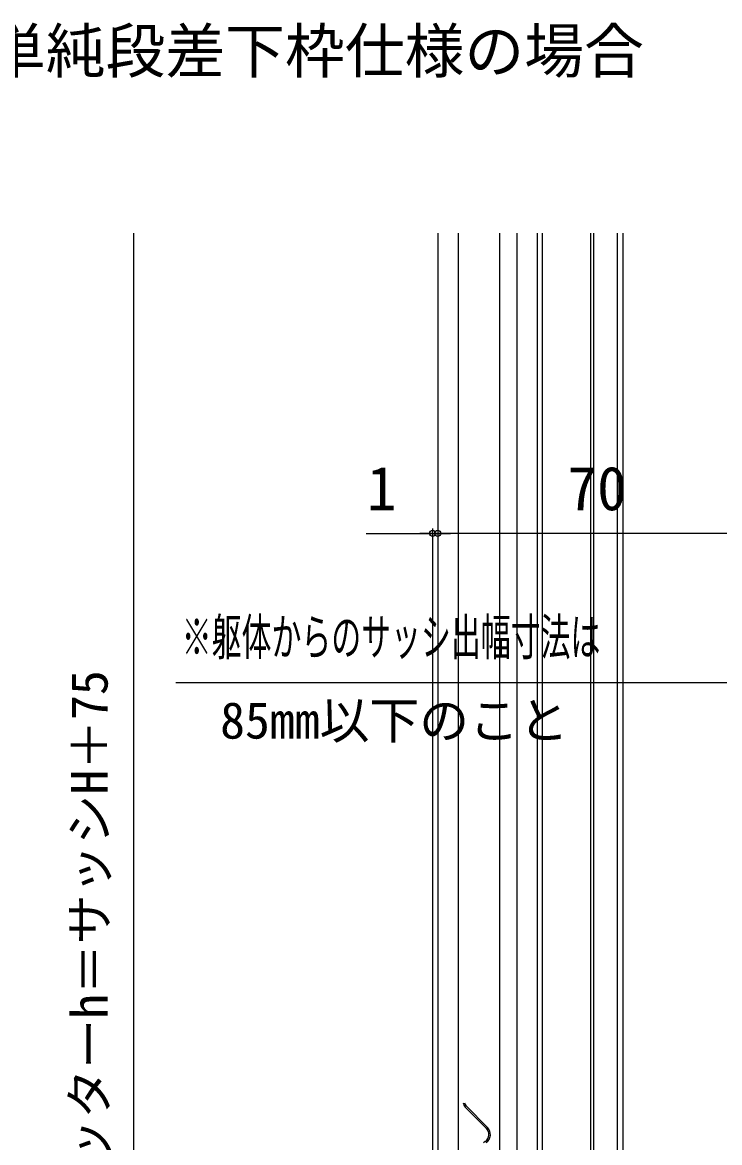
# Model space of a CAD drawing. Units: millimetres, scale not verified. Extents: x -525 to 525, y -783 to 778.
# Drawn here: x 142.7 to 282.6, y -8.9 to 215.8 of the extents above; entities that cross this region are included whole.
import ezdxf
from ezdxf.enums import TextEntityAlignment as Align

# ---------------------------------------------------------------- set-up
doc = ezdxf.new("R2010")
doc.units = ezdxf.units.MM
doc.header["$LTSCALE"] = 4
for name, color, linetype in [('0-1_USER1', 3, 'Continuous'), ('0-4_YKK_12', 2, 'Continuous'), ('0-5_YKK_13', 4, 'Continuous'), ('0-7_YKK_D', 6, 'Continuous')]:
    doc.layers.add(name, color=color, linetype=linetype)
doc.styles.add('ＭＳ ゴシック', font='')
doc.styles.get('ＭＳ ゴシック').set_extended_font_data('MS Gothic')

msp = doc.modelspace()

# ---------------------------------------------------------------- linework, layer by layer
at = {"layer": '0-4_YKK_12'}
for p, q in [((226.001, 173.549), (226.001, -93.7)), ((230.101, 173.549), (230.101, -93.7)), ((238.501, -81.2), (238.501, 173.549)), ((241.901, 173.549), (241.901, -59.2)), ((246.001, -59.2), (246.001, 173.549)), ((247.001, 173.549), (247.001, -59.2)), ((256.701, 173.549), (256.701, -80.364)), ((257.301, 173.549), (257.301, -80.311)), ((262.001, 173.549), (262.001, -79.886)), ((263.2, -79.782), (263.2, 173.55))]:
    msp.add_line(p, q, dxfattribs=at)
at = {"layer": '0-5_YKK_13'}
for p, q in [((235.785, -6.054), (231.542, -1.811)), ((231.754, -1.599), (235.997, -5.842)), ((235.558, -8.649), (235.18, -8.914)), ((236.577, -7.097), (236.275, -7.097))]:
    msp.add_line(p, q, dxfattribs=at)
for centre, radius, start, end in [((232.603, -0.751), 1.5, 185.59664, 225), ((232.603, -0.751), 1.2, 187.00209, 225), ((234.583, -7.256), 1.7, 305, 45), ((234.583, -7.256), 2, 305, 45)]:
    msp.add_arc(centre, radius, start, end, dxfattribs=at)
at = {"layer": '0-7_YKK_D'}
for p, q in [((165, -82.7), (165, 173.55)), ((225, 113.3), (222.45, 113.3)), ((225, -93.5), (225, 114.3)), ((225, 113.3), (226.001, 113.3)), ((226.001, 113.3), (228.551, 113.3)), ((296, 113.3), (226.001, 113.3))]:
    msp.add_line(p, q, dxfattribs=at)
for points in [[(211.628, 113.3), (225, 113.3), (226.001, 113.3)], [(355, 83.3), (296, 83.3), (173.473, 83.3)]]:
    msp.add_lwpolyline(points, dxfattribs=at)
for centre in [(225, 113.3), (226.001, 113.3), (226.001, 113.3)]:
    msp.add_circle(centre, 0.637, dxfattribs=at)

# ---------------------------------------------------------------- texts
at = {"layer": '0-1_USER1', "style": 'ＭＳ ゴシック'}
msp.add_text('●単純段差下枠仕様の場合', height=8.798, dxfattribs=at).set_placement((123.364, 203.05), align=Align.BOTTOM_LEFT)
at = {"layer": '0-7_YKK_D', "style": 'ＭＳ ゴシック'}
for s, height, p in [('1', 8.798, (211.787, 115.3)), ('70', 8.798, (252.001, 115.3)), ('85mm以下のこと', 7.331, (182.353, 69.936))]:
    msp.add_text(s, height=height, dxfattribs=at).set_placement(p, align=Align.BOTTOM_LEFT)
at = {"layer": '0-7_YKK_D', "style": 'ＭＳ ゴシック', "width": 0.6}
msp.add_text('※躯体からのサッシ出幅寸法は', height=7.331, dxfattribs=at).set_placement((174.655, 86.664), align=Align.BOTTOM_LEFT)
at = {"layer": '0-7_YKK_D', "style": 'ＭＳ ゴシック'}
msp.add_text('シャッターh＝サッシH＋75', height=7.331, rotation=90, dxfattribs=at).set_placement((161.977, -34.092), align=Align.BOTTOM_LEFT)

doc.saveas('drawing.dxf')
